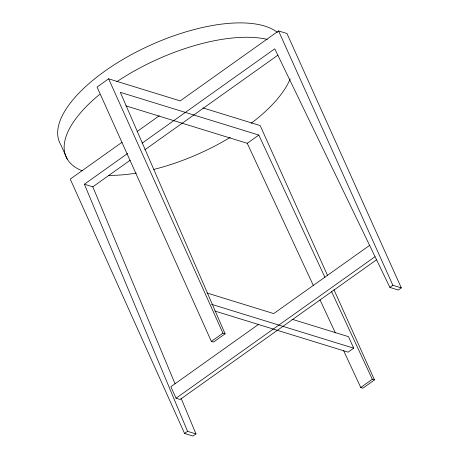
<?xml version="1.0" encoding="UTF-8"?>
<svg xmlns="http://www.w3.org/2000/svg" width="459" height="459" viewBox="0 0 459 459"><rect width="100%" height="100%" fill="white"/><g stroke="black" fill="none" stroke-linecap="round" stroke-linejoin="round"><path stroke-width="0.69" d="M142.238 143.07L274.763 48.815L389.886 287.414L398.309 290.013L401.298 287.885L286.984 33.53L278.567 30.931L180.198 100.9L108.628 78.816L97.056 87.049L211.369 341.404L213.544 342.075L225.117 333.842L120.327 92.328L258.824 135.066L324.926 277.299M122.054 142.25L70.25 179.096L184.564 433.451L192.981 436.05L195.976 433.921L181.081 398.246M137.189 131.486L159.307 115.754M195.976 433.921L187.553 431.322L84.393 184.214L127.631 153.461M84.393 184.214L92.81 186.813L130.207 160.214M144.815 149.829L277.924 55.149M125.869 105.845L247.246 143.3L258.824 135.066M211.369 341.404L222.942 333.171L225.117 333.842M258.801 324.192L170.874 386.73L176.044 398.228L180.112 399.485L376.696 259.668M369.788 245.255L273.707 313.589L207.049 293.02M176.044 398.228L374.951 256.753M184.564 433.451L187.553 431.322M389.886 287.414L392.875 285.286L401.298 287.885M292.062 319.252L348.519 336.671L353.688 348.174L348.1 352.151L214.789 311.013M360.745 387.494L372.318 379.266L374.492 379.937L362.92 388.165L360.745 387.494L343.539 350.475M202.93 107.911L260.178 125.577L327.474 275.314M211.536 304.311L353.688 348.174M331.564 291.585L372.318 379.266M247.246 143.3L313.354 285.527M319.992 299.819L335.386 332.941M278.567 30.931L392.875 285.286M333.94 289.698L374.492 379.937M108.628 78.816L222.942 333.171M67.307 159.198L60.846 144.82A123.368 51.551 -24.2 0 1 136.191 52.091A123.368 51.551 -24.2 0 1 277.488 32.423M92.81 186.813L175.011 383.707M290.174 78.839A123.368 51.551 -24.2 0 1 251.056 123.373M230.303 137.361A123.368 51.551 -24.2 0 1 153.771 169.44M136.254 173.095A123.368 51.551 -24.2 0 1 108.576 175.349M82.138 170.788A123.368 51.551 -24.2 0 1 99.758 94.302M116.89 81.65A123.368 51.551 -24.2 0 1 267.281 39.399"/></g></svg>
